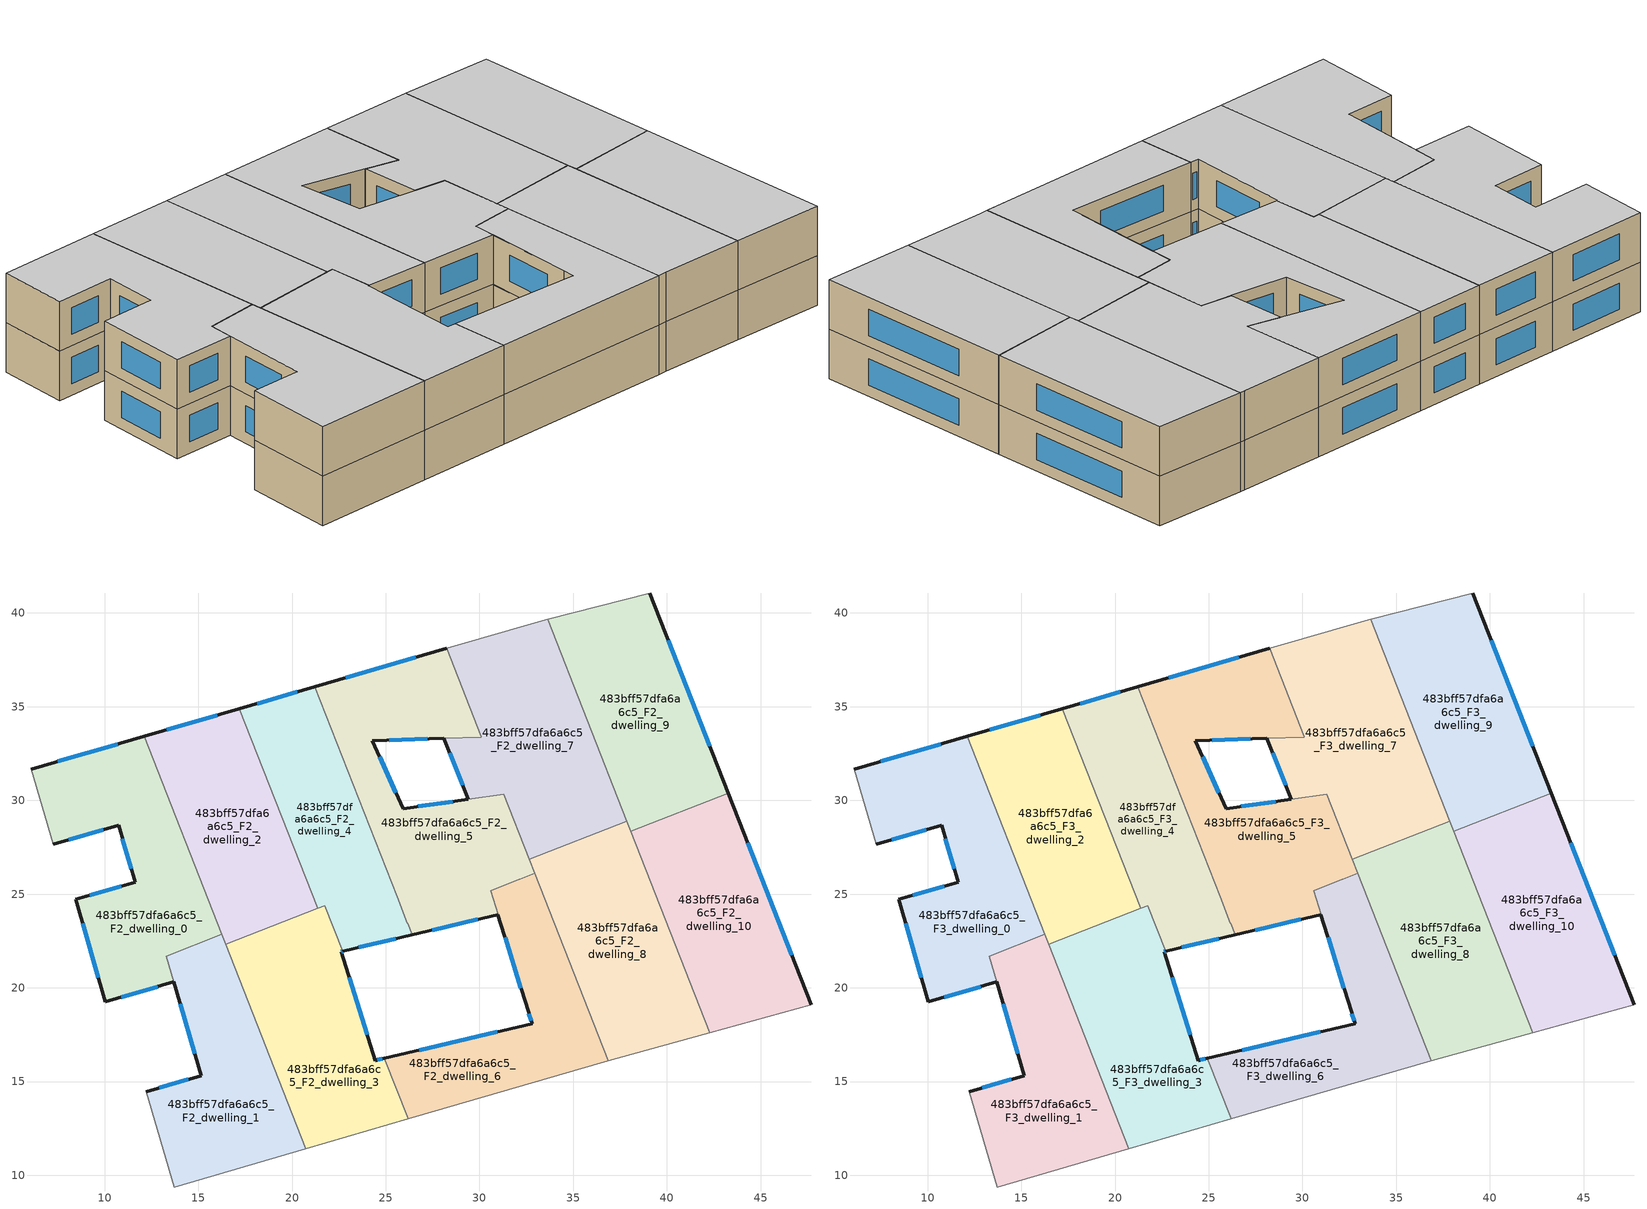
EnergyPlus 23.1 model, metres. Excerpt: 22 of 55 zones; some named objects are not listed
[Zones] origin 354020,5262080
483bff57dfa6a6c5_F2_dwelling_0
 floor to 483bff57dfa6a6c5_F1_dwelling_0 (EU_floor_Construction): 12.11,33.42 16.25,22.86 13.28,21.7 13.69,20.32 10.04,19.26 8.45,24.72 11.63,25.64 10.74,28.66 7.27,27.66 6.09,31.67 z6
 wall outside (EU_wall_Construction): 7.27,27.66 10.74,28.66 11.63,25.64 8.45,24.72 10.04,19.26 13.69,20.32 / 12.11,33.42 6.09,31.67 z6:9
 wall adiabatic (EU_wall_Construction): 6.09,31.67 7.27,27.66 z6:9
 wall to 483bff57dfa6a6c5_F2_dwelling_2 (EU_wall_Construction): 16.25,22.86 12.11,33.42 z6:9
 wall to 483bff57dfa6a6c5_F2_dwelling_1 (EU_wall_Construction): 13.29,21.7 16.25,22.86 / 13.69,20.32 13.28,21.7 z6:9
 window (EU_Window_Construction): 10.89,25.42 9.2,24.93 / 10.95,27.95 11.42,26.35 / 8.08,27.89 9.93,28.43 / 10.7,33.01 7.51,32.08 / 10.9,19.51 12.83,20.07 / 8.83,23.44 9.67,20.54 z6.7:8.3
483bff57dfa6a6c5_F2_dwelling_1
 floor to 483bff57dfa6a6c5_F1_dwelling_1 (EU_floor_Construction): 16.25,22.86 20.74,11.42 13.71,9.37 12.22,14.46 15.15,15.31 13.29,21.7 z6
 wall outside (EU_wall_Construction): 13.69,20.32 15.15,15.31 12.22,14.46 z6:9
 wall adiabatic (EU_wall_Construction): 12.22,14.46 13.71,9.37 20.74,11.42 z6:9
 wall to 483bff57dfa6a6c5_F2_dwelling_3 (EU_wall_Construction): 20.74,11.42 16.46,22.33 z6:9
 wall to 483bff57dfa6a6c5_F2_dwelling_2 (EU_wall_Construction): 16.46,22.33 16.25,22.86 z6:9
 window (EU_Window_Construction): 14.46,15.11 12.91,14.66 / 14.03,19.14 14.81,16.48 z6.7:8.3
483bff57dfa6a6c5_F2_dwelling_10
 floor to 483bff57dfa6a6c5_F1_dwelling_10 (EU_floor_Construction): 43.28,30.38 47.7,19.1 42.28,17.61 38.08,28.34 z6
 wall outside (EU_wall_Construction): 47.7,19.1 43.28,30.38 z6:9
 wall to 483bff57dfa6a6c5_F2_dwelling_9 (EU_wall_Construction): 43.28,30.38 38.08,28.34 z6:9
 wall adiabatic (EU_wall_Construction): 42.28,17.61 47.7,19.1 z6:9
 wall to 483bff57dfa6a6c5_F2_dwelling_8 (EU_wall_Construction): 38.08,28.34 42.28,17.61 z6:9
 window (EU_Window_Construction): 46.66,21.75 44.32,27.73 z6.7:8.3
483bff57dfa6a6c5_F2_dwelling_2
 floor to 483bff57dfa6a6c5_F1_dwelling_2 (EU_floor_Construction): 17.19,34.89 21.36,24.25 16.46,22.33 12.11,33.42 z6
 wall outside (EU_wall_Construction): 17.19,34.89 12.11,33.42 z6:9
 wall to 483bff57dfa6a6c5_F2_dwelling_4 (EU_wall_Construction): 21.36,24.25 17.19,34.89 z6:9
 wall to 483bff57dfa6a6c5_F2_dwelling_3 (EU_wall_Construction): 16.46,22.33 21.36,24.25 z6:9
 window (EU_Window_Construction): 16,34.55 13.31,33.77 z6.7:8.3
483bff57dfa6a6c5_F2_dwelling_3
 floor to 483bff57dfa6a6c5_F1_dwelling_3 (EU_floor_Construction): 22.7,21.95 22.62,21.93 24.43,16.12 24.93,16.24 26.2,13 20.74,11.42 16.46,22.33 21.74,24.39 z6
 wall outside (EU_wall_Construction): 24.93,16.24 24.43,16.12 22.62,21.93 22.7,21.95 z6:9
 wall to 483bff57dfa6a6c5_F2_dwelling_6 (EU_wall_Construction): 26.2,13 24.93,16.24 z6:9
 wall adiabatic (EU_wall_Construction): 20.74,11.42 26.2,13 z6:9
 wall to 483bff57dfa6a6c5_F2_dwelling_4 (EU_wall_Construction): 22.7,21.95 21.74,24.39 21.37,24.25 z6:9
 window (EU_Window_Construction): 24.82,16.21 24.55,16.15 / 22.64,21.93 22.68,21.94 / 24.01,17.49 23.05,20.56 z6.7:8.3
483bff57dfa6a6c5_F2_dwelling_4
 floor to 483bff57dfa6a6c5_F1_dwelling_4 (EU_floor_Construction): 21.22,36.06 26.16,23.44 26.41,22.83 22.7,21.95 21.74,24.39 21.36,24.25 17.19,34.89 z6
 wall outside (EU_wall_Construction): 22.7,21.95 26.41,22.83 / 21.22,36.06 17.19,34.89 z6:9
 wall to 483bff57dfa6a6c5_F2_dwelling_5 (EU_wall_Construction): 26.41,22.83 26.16,23.44 25.61,24.85 / 25.61,24.86 21.22,36.06 z6:9
 window (EU_Window_Construction): 23.57,22.15 25.53,22.62 / 20.27,35.79 18.14,35.17 z6.7:8.3
483bff57dfa6a6c5_F2_dwelling_5
 floor to 483bff57dfa6a6c5_F1_dwelling_5 (EU_floor_Construction): 28.25,38.11 30.1,33.38 28.1,33.31 24.29,33.18 25.93,29.56 29.4,30.05 31.3,30.32 32.96,26.11 32.13,25.78 30.59,25.18 32.59,18.79 30.99,23.91 26.41,22.83 26.16,23.44 25.61,24.85 21.22,36.06 z6
 wall outside (EU_wall_Construction): 28.25,38.11 21.22,36.06 / 29.4,30.05 25.93,29.56 24.29,33.18 28.1,33.31 / 26.41,22.83 30.99,23.91 32.59,18.79 z6:9
 wall to 483bff57dfa6a6c5_F2_dwelling_7 (EU_wall_Construction): 28.1,33.31 30.11,33.38 / 31.3,30.32 29.41,30.05 / 30.1,33.38 28.25,38.11 / 32.66,26.86 31.31,30.32 z6:9
 wall to 483bff57dfa6a6c5_F2_dwelling_6 (EU_wall_Construction): 32.14,25.79 32.96,26.11 / 32.59,18.79 30.59,25.18 32.13,25.78 z6:9
 wall to 483bff57dfa6a6c5_F2_dwelling_8 (EU_wall_Construction): 32.96,26.11 32.66,26.86 z6:9
 window (EU_Window_Construction): 26.6,37.63 22.87,36.54 / 25.18,33.21 27.2,33.28 / 25.54,30.41 24.67,32.33 / 28.59,29.94 26.75,29.68 / 31.37,22.71 32.22,19.99 / 27.48,23.08 29.91,23.66 z6.7:8.3
483bff57dfa6a6c5_F2_dwelling_6
 floor to 483bff57dfa6a6c5_F1_dwelling_6 (EU_floor_Construction): 32.96,26.11 36.88,16.11 26.2,13 24.93,16.24 32.81,18.09 30.59,25.18 32.14,25.79 z6
 wall outside (EU_wall_Construction): 32.59,18.79 32.81,18.09 24.93,16.24 z6:9
 wall adiabatic (EU_wall_Construction): 26.2,13 36.88,16.11 z6:9
 wall to 483bff57dfa6a6c5_F2_dwelling_8 (EU_wall_Construction): 36.88,16.11 32.96,26.11 z6:9
 window (EU_Window_Construction): 30.96,17.66 26.78,16.67 / 32.64,18.62 32.76,18.26 z6.7:8.3
483bff57dfa6a6c5_F2_dwelling_7
 floor to 483bff57dfa6a6c5_F1_dwelling_7 (EU_floor_Construction): 33.64,39.66 37.86,28.89 32.66,26.86 31.3,30.32 29.41,30.05 28.1,33.31 30.11,33.38 28.25,38.11 33.34,39.59 z6
 wall outside (EU_wall_Construction): 28.1,33.31 29.41,30.05 z6:9
 wall adiabatic (EU_wall_Construction): 33.64,39.66 33.34,39.59 28.25,38.11 z6:9
 wall to 483bff57dfa6a6c5_F2_dwelling_8 (EU_wall_Construction): 32.66,26.86 37.86,28.89 z6:9
 wall to 483bff57dfa6a6c5_F2_dwelling_9 (EU_wall_Construction): 37.86,28.89 33.64,39.66 z6:9
 window (EU_Window_Construction): 28.41,32.55 29.1,30.82 z6.7:8.3
483bff57dfa6a6c5_F2_dwelling_8
 floor to 483bff57dfa6a6c5_F1_dwelling_8 (EU_floor_Construction): 37.86,28.89 42.28,17.61 37.35,16.25 36.88,16.11 32.66,26.86 z6
 wall adiabatic (EU_wall_Construction): 36.88,16.11 37.35,16.25 42.28,17.61 z6:9
 wall to 483bff57dfa6a6c5_F2_dwelling_9 (EU_wall_Construction): 38.08,28.34 37.86,28.89 z6:9
483bff57dfa6a6c5_F2_dwelling_9
 floor to 483bff57dfa6a6c5_F1_dwelling_9 (EU_floor_Construction): 39.1,41.07 43.28,30.38 38.08,28.34 33.64,39.66 z6
 wall outside (EU_wall_Construction): 43.28,30.38 39.1,41.07 z6:9
 wall adiabatic (EU_wall_Construction): 39.1,41.07 33.64,39.66 z6:9
 window (EU_Window_Construction): 42.3,32.89 40.08,38.56 z6.7:8.3
483bff57dfa6a6c5_F3_dwelling_0
 floor to 483bff57dfa6a6c5_F2_dwelling_0 (EU_floor_Construction): 12.11,33.42 16.25,22.86 13.28,21.7 13.69,20.32 10.04,19.26 8.45,24.72 11.63,25.64 10.74,28.66 7.27,27.66 6.09,31.67 z9
 wall outside (EU_wall_Construction): 7.27,27.66 10.74,28.66 11.63,25.64 8.45,24.72 10.04,19.26 13.69,20.32 / 12.11,33.42 6.09,31.67 z9:12
 wall adiabatic (EU_wall_Construction): 6.09,31.67 7.27,27.66 z9:12
 wall to 483bff57dfa6a6c5_F3_dwelling_2 (EU_wall_Construction): 16.25,22.86 12.11,33.42 z9:12
 wall to 483bff57dfa6a6c5_F3_dwelling_1 (EU_wall_Construction): 13.29,21.7 16.25,22.86 / 13.69,20.32 13.28,21.7 z9:12
 window (EU_Window_Construction): 10.89,25.42 9.2,24.93 / 10.95,27.95 11.42,26.35 / 8.08,27.89 9.93,28.43 / 10.7,33.01 7.51,32.08 / 10.9,19.51 12.83,20.07 / 8.83,23.44 9.67,20.54 z9.7:11.3
 ceiling to 483bff57dfa6a6c5_F4_dwelling_0 (EU_floor_Construction): 13.69,20.32 13.28,21.7 16.25,22.86 12.11,33.42 6.09,31.67 7.27,27.66 10.74,28.66 11.63,25.64 8.45,24.72 10.04,19.26 z12
483bff57dfa6a6c5_F3_dwelling_1
 floor to 483bff57dfa6a6c5_F2_dwelling_1 (EU_floor_Construction): 16.25,22.86 20.74,11.42 13.71,9.37 12.22,14.46 15.15,15.31 13.29,21.7 z9
 wall outside (EU_wall_Construction): 13.69,20.32 15.15,15.31 12.22,14.46 z9:12
 wall adiabatic (EU_wall_Construction): 12.22,14.46 13.71,9.37 20.74,11.42 z9:12
 wall to 483bff57dfa6a6c5_F3_dwelling_3 (EU_wall_Construction): 20.74,11.42 16.46,22.33 z9:12
 wall to 483bff57dfa6a6c5_F3_dwelling_2 (EU_wall_Construction): 16.46,22.33 16.25,22.86 z9:12
 window (EU_Window_Construction): 14.46,15.11 12.91,14.66 / 14.03,19.14 14.81,16.48 z9.7:11.3
 ceiling to 483bff57dfa6a6c5_F4_dwelling_1 (EU_floor_Construction): 20.74,11.42 16.25,22.86 13.29,21.7 15.15,15.31 12.22,14.46 13.71,9.37 z12
483bff57dfa6a6c5_F3_dwelling_10
 floor to 483bff57dfa6a6c5_F2_dwelling_10 (EU_floor_Construction): 43.28,30.38 47.7,19.1 42.28,17.61 38.08,28.34 z9
 wall outside (EU_wall_Construction): 47.7,19.1 43.28,30.38 z9:12
 wall to 483bff57dfa6a6c5_F3_dwelling_9 (EU_wall_Construction): 43.28,30.38 38.08,28.34 z9:12
 wall adiabatic (EU_wall_Construction): 42.28,17.61 47.7,19.1 z9:12
 wall to 483bff57dfa6a6c5_F3_dwelling_8 (EU_wall_Construction): 38.08,28.34 42.28,17.61 z9:12
 window (EU_Window_Construction): 46.66,21.75 44.32,27.73 z9.7:11.3
 ceiling to 483bff57dfa6a6c5_F4_dwelling_10 (EU_floor_Construction): 47.7,19.1 43.28,30.38 38.08,28.34 42.28,17.61 z12
483bff57dfa6a6c5_F3_dwelling_2
 floor to 483bff57dfa6a6c5_F2_dwelling_2 (EU_floor_Construction): 17.19,34.89 21.36,24.25 16.46,22.33 12.11,33.42 z9
 wall outside (EU_wall_Construction): 17.19,34.89 12.11,33.42 z9:12
 wall to 483bff57dfa6a6c5_F3_dwelling_4 (EU_wall_Construction): 21.36,24.25 17.19,34.89 z9:12
 wall to 483bff57dfa6a6c5_F3_dwelling_3 (EU_wall_Construction): 16.46,22.33 21.36,24.25 z9:12
 window (EU_Window_Construction): 16,34.55 13.31,33.77 z9.7:11.3
 ceiling to 483bff57dfa6a6c5_F4_dwelling_2 (EU_floor_Construction): 21.36,24.25 17.19,34.89 12.11,33.42 16.46,22.33 z12
483bff57dfa6a6c5_F3_dwelling_3
 floor to 483bff57dfa6a6c5_F2_dwelling_3 (EU_floor_Construction): 22.7,21.95 22.62,21.93 24.43,16.12 24.93,16.24 26.2,13 20.74,11.42 16.46,22.33 21.74,24.39 z9
 wall outside (EU_wall_Construction): 24.93,16.24 24.43,16.12 22.62,21.93 22.7,21.95 z9:12
 wall to 483bff57dfa6a6c5_F3_dwelling_6 (EU_wall_Construction): 26.2,13 24.93,16.24 z9:12
 wall adiabatic (EU_wall_Construction): 20.74,11.42 26.2,13 z9:12
 wall to 483bff57dfa6a6c5_F3_dwelling_4 (EU_wall_Construction): 22.7,21.95 21.74,24.39 21.37,24.25 z9:12
 window (EU_Window_Construction): 24.82,16.21 24.55,16.15 / 22.64,21.93 22.68,21.94 / 24.01,17.49 23.05,20.56 z9.7:11.3
 ceiling to 483bff57dfa6a6c5_F4_dwelling_3 (EU_floor_Construction): 26.2,13 24.93,16.24 24.43,16.12 22.62,21.93 22.7,21.95 21.74,24.39 16.46,22.33 20.74,11.42 z12
483bff57dfa6a6c5_F3_dwelling_4
 floor to 483bff57dfa6a6c5_F2_dwelling_4 (EU_floor_Construction): 21.22,36.06 26.16,23.44 26.41,22.83 22.7,21.95 21.74,24.39 21.36,24.25 17.19,34.89 z9
 wall outside (EU_wall_Construction): 22.7,21.95 26.41,22.83 / 21.22,36.06 17.19,34.89 z9:12
 wall to 483bff57dfa6a6c5_F3_dwelling_5 (EU_wall_Construction): 26.41,22.83 26.16,23.44 25.61,24.85 / 25.61,24.86 21.22,36.06 z9:12
 window (EU_Window_Construction): 23.57,22.15 25.53,22.62 / 20.27,35.79 18.14,35.17 z9.7:11.3
 ceiling to 483bff57dfa6a6c5_F4_dwelling_4 (EU_floor_Construction): 26.41,22.83 26.16,23.44 21.22,36.06 17.19,34.89 21.36,24.25 21.74,24.39 22.7,21.95 z12
483bff57dfa6a6c5_F3_dwelling_5
 floor to 483bff57dfa6a6c5_F2_dwelling_5 (EU_floor_Construction): 28.25,38.11 30.1,33.38 28.1,33.31 24.29,33.18 25.93,29.56 29.4,30.05 31.3,30.32 32.96,26.11 32.13,25.78 30.59,25.18 32.59,18.79 30.99,23.91 26.41,22.83 26.16,23.44 25.61,24.85 21.22,36.06 z9
 wall outside (EU_wall_Construction): 28.25,38.11 21.22,36.06 / 29.4,30.05 25.93,29.56 24.29,33.18 28.1,33.31 / 26.41,22.83 30.99,23.91 32.59,18.79 z9:12
 wall to 483bff57dfa6a6c5_F3_dwelling_7 (EU_wall_Construction): 28.1,33.31 30.11,33.38 / 31.3,30.32 29.41,30.05 / 30.1,33.38 28.25,38.11 / 32.66,26.86 31.31,30.32 z9:12
 wall to 483bff57dfa6a6c5_F3_dwelling_6 (EU_wall_Construction): 32.14,25.79 32.96,26.11 / 32.59,18.79 30.59,25.18 32.13,25.78 z9:12
 wall to 483bff57dfa6a6c5_F3_dwelling_8 (EU_wall_Construction): 32.96,26.11 32.66,26.86 z9:12
 window (EU_Window_Construction): 26.6,37.63 22.87,36.54 / 25.18,33.21 27.2,33.28 / 25.54,30.41 24.67,32.33 / 28.59,29.94 26.75,29.68 / 31.37,22.71 32.22,19.99 / 27.48,23.08 29.91,23.66 z9.7:11.3
 ceiling to 483bff57dfa6a6c5_F4_dwelling_5 (EU_floor_Construction): 32.59,18.79 30.59,25.18 32.13,25.78 32.96,26.11 31.3,30.32 29.4,30.05 25.93,29.56 24.29,33.18 28.1,33.31 30.1,33.38 28.25,38.11 21.22,36.06 25.61,24.85 26.16,23.44 26.41,22.83 30.99,23.91 z12
483bff57dfa6a6c5_F3_dwelling_6
 floor to 483bff57dfa6a6c5_F2_dwelling_6 (EU_floor_Construction): 32.96,26.11 36.88,16.11 26.2,13 24.93,16.24 32.81,18.09 30.59,25.18 32.14,25.79 z9
 wall outside (EU_wall_Construction): 32.59,18.79 32.81,18.09 24.93,16.24 z9:12
 wall adiabatic (EU_wall_Construction): 26.2,13 36.88,16.11 z9:12
 wall to 483bff57dfa6a6c5_F3_dwelling_8 (EU_wall_Construction): 36.88,16.11 32.96,26.11 z9:12
 window (EU_Window_Construction): 30.96,17.66 26.78,16.67 / 32.64,18.62 32.76,18.26 z9.7:11.3
 ceiling to 483bff57dfa6a6c5_F4_dwelling_6 (EU_floor_Construction): 36.88,16.11 32.96,26.11 32.14,25.79 30.59,25.18 32.81,18.09 24.93,16.24 26.2,13 z12
483bff57dfa6a6c5_F3_dwelling_7
 floor to 483bff57dfa6a6c5_F2_dwelling_7 (EU_floor_Construction): 33.64,39.66 37.86,28.89 32.66,26.86 31.3,30.32 29.41,30.05 28.1,33.31 30.11,33.38 28.25,38.11 33.34,39.59 z9
 wall outside (EU_wall_Construction): 28.1,33.31 29.41,30.05 z9:12
 wall adiabatic (EU_wall_Construction): 33.64,39.66 33.34,39.59 28.25,38.11 z9:12
 wall to 483bff57dfa6a6c5_F3_dwelling_8 (EU_wall_Construction): 32.66,26.86 37.86,28.89 z9:12
 wall to 483bff57dfa6a6c5_F3_dwelling_9 (EU_wall_Construction): 37.86,28.89 33.64,39.66 z9:12
 window (EU_Window_Construction): 28.41,32.55 29.1,30.82 z9.7:11.3
 ceiling to 483bff57dfa6a6c5_F4_dwelling_7 (EU_floor_Construction): 37.86,28.89 33.64,39.66 33.34,39.59 28.25,38.11 30.11,33.38 28.1,33.31 29.41,30.05 31.3,30.32 32.66,26.86 z12
483bff57dfa6a6c5_F3_dwelling_8
 floor to 483bff57dfa6a6c5_F2_dwelling_8 (EU_floor_Construction): 37.86,28.89 42.28,17.61 37.35,16.25 36.88,16.11 32.66,26.86 z9
 wall adiabatic (EU_wall_Construction): 36.88,16.11 37.35,16.25 42.28,17.61 z9:12
 wall to 483bff57dfa6a6c5_F3_dwelling_9 (EU_wall_Construction): 38.08,28.34 37.86,28.89 z9:12
 ceiling to 483bff57dfa6a6c5_F4_dwelling_8 (EU_floor_Construction): 42.28,17.61 37.86,28.89 32.66,26.86 36.88,16.11 37.35,16.25 z12
483bff57dfa6a6c5_F3_dwelling_9
 floor to 483bff57dfa6a6c5_F2_dwelling_9 (EU_floor_Construction): 39.1,41.07 43.28,30.38 38.08,28.34 33.64,39.66 z9
 wall outside (EU_wall_Construction): 43.28,30.38 39.1,41.07 z9:12
 wall adiabatic (EU_wall_Construction): 39.1,41.07 33.64,39.66 z9:12
 window (EU_Window_Construction): 42.3,32.89 40.08,38.56 z9.7:11.3
 ceiling to 483bff57dfa6a6c5_F4_dwelling_9 (EU_floor_Construction): 43.28,30.38 39.1,41.07 33.64,39.66 38.08,28.34 z12
[Building]
EU S2 Campaign: North Axis=0; Terrain=City; Solar Distribution=FullExterior
[Site:Location]
Budapest.Ferenc.Liszt.Intl.AP: Latitude=47.437; Longitude=19.256; Time Zone=1; Elevation=185
[SizingPeriod:WeatherFileDays]
AnnualSizingPeriod: Begin Month=1; Begin Day of Month=1; End Month=12; End Day of Month=31; Day of Week for Start Day=Monday; Use Weather File Daylight Saving Period=No; Use Weather File Rain and Snow Indicators=No
[MATERIAL]
EU_InternalMass_Material: Roughness=MediumRough; Thickness=0.1; Conductivity=1; Density=1800; Specific Heat=900; Thermal Absorptance=0.9; Solar Absorptance=0.7; Visible Absorptance=0.7
[MATERIAL:NOMASS] Roughness=MediumRough; Thermal Absorptance=0.9; Solar Absorptance=0.7; Visible Absorptance=0.7
Name | Thermal Resistance
EU_wall_NoMass | 0.832559
EU_floor_NoMass | 0.872794
[WINDOWMATERIAL:SIMPLEGLAZINGSYSTEM]
EU_Window_SimpleGlazing: UFactor=2.79869; Solar Heat Gain Coefficient=0.75; Visible Transmittance=0.75
[CONSTRUCTION]
EU_wall_Construction: EU_wall_NoMass
EU_floor_Construction: EU_floor_NoMass
EU_Window_Construction: EU_Window_SimpleGlazing
EU_InternalMass_Construction: EU_InternalMass_Material
[ZONE] Type=1; Multiplier=1; Ceiling Height=autocalculate; Floor Area=autocalculate; Part of Total Floor Area=Yes
Name | Volume
483bff57dfa6a6c5_F2_dwelling_0; 483bff57dfa6a6c5_F3_dwelling_0 | 212.525
483bff57dfa6a6c5_F2_dwelling_1; 483bff57dfa6a6c5_F3_dwelling_1 | 183.768
483bff57dfa6a6c5_F2_dwelling_10; 483bff57dfa6a6c5_F3_dwelling_10 | 198.172
483bff57dfa6a6c5_F2_dwelling_2; 483bff57dfa6a6c5_F3_dwelling_2 | 184.477
483bff57dfa6a6c5_F2_dwelling_3; 483bff57dfa6a6c5_F3_dwelling_3 | 198.164
483bff57dfa6a6c5_F2_dwelling_4; 483bff57dfa6a6c5_F3_dwelling_4 | 173.555
483bff57dfa6a6c5_F2_dwelling_5; 483bff57dfa6a6c5_F3_dwelling_5 | 245.476
483bff57dfa6a6c5_F2_dwelling_6; 483bff57dfa6a6c5_F3_dwelling_6 | 169.984
483bff57dfa6a6c5_F2_dwelling_7; 483bff57dfa6a6c5_F3_dwelling_7 | 217.276
483bff57dfa6a6c5_F2_dwelling_8; 483bff57dfa6a6c5_F3_dwelling_8 | 198.185
483bff57dfa6a6c5_F2_dwelling_9; 483bff57dfa6a6c5_F3_dwelling_9 | 198.156
[INTERNALMASS] Construction=EU_InternalMass_Construction
Name | Zone or ZoneList | Surface Area
483bff57dfa6a6c5_F2_dwelling_0_EU_InternalMass | 483bff57dfa6a6c5_F2_dwelling_0 | 70.8409
483bff57dfa6a6c5_F2_dwelling_1_EU_InternalMass | 483bff57dfa6a6c5_F2_dwelling_1 | 61.2694
483bff57dfa6a6c5_F2_dwelling_2_EU_InternalMass | 483bff57dfa6a6c5_F2_dwelling_2 | 61.4913
483bff57dfa6a6c5_F2_dwelling_3_EU_InternalMass | 483bff57dfa6a6c5_F2_dwelling_3 | 66.056
483bff57dfa6a6c5_F2_dwelling_4_EU_InternalMass | 483bff57dfa6a6c5_F2_dwelling_4 | 57.8794
483bff57dfa6a6c5_F2_dwelling_5_EU_InternalMass | 483bff57dfa6a6c5_F2_dwelling_5 | 81.8267
483bff57dfa6a6c5_F2_dwelling_6_EU_InternalMass | 483bff57dfa6a6c5_F2_dwelling_6 | 56.6608
483bff57dfa6a6c5_F2_dwelling_7_EU_InternalMass | 483bff57dfa6a6c5_F2_dwelling_7 | 72.4258
483bff57dfa6a6c5_F2_dwelling_8_EU_InternalMass | 483bff57dfa6a6c5_F2_dwelling_8 | 66.0613
483bff57dfa6a6c5_F2_dwelling_9_EU_InternalMass | 483bff57dfa6a6c5_F2_dwelling_9 | 66.0512
483bff57dfa6a6c5_F2_dwelling_10_EU_InternalMass | 483bff57dfa6a6c5_F2_dwelling_10 | 66.0562
483bff57dfa6a6c5_F3_dwelling_0_EU_InternalMass | 483bff57dfa6a6c5_F3_dwelling_0 | 70.8409
483bff57dfa6a6c5_F3_dwelling_1_EU_InternalMass | 483bff57dfa6a6c5_F3_dwelling_1 | 61.2694
483bff57dfa6a6c5_F3_dwelling_2_EU_InternalMass | 483bff57dfa6a6c5_F3_dwelling_2 | 61.4913
483bff57dfa6a6c5_F3_dwelling_3_EU_InternalMass | 483bff57dfa6a6c5_F3_dwelling_3 | 66.056
483bff57dfa6a6c5_F3_dwelling_4_EU_InternalMass | 483bff57dfa6a6c5_F3_dwelling_4 | 57.8794
483bff57dfa6a6c5_F3_dwelling_5_EU_InternalMass | 483bff57dfa6a6c5_F3_dwelling_5 | 81.8267
483bff57dfa6a6c5_F3_dwelling_6_EU_InternalMass | 483bff57dfa6a6c5_F3_dwelling_6 | 56.6608
483bff57dfa6a6c5_F3_dwelling_7_EU_InternalMass | 483bff57dfa6a6c5_F3_dwelling_7 | 72.4258
483bff57dfa6a6c5_F3_dwelling_8_EU_InternalMass | 483bff57dfa6a6c5_F3_dwelling_8 | 66.0613
483bff57dfa6a6c5_F3_dwelling_9_EU_InternalMass | 483bff57dfa6a6c5_F3_dwelling_9 | 66.0512
483bff57dfa6a6c5_F3_dwelling_10_EU_InternalMass | 483bff57dfa6a6c5_F3_dwelling_10 | 66.0562
[OTHEREQUIPMENT] Fuel Type=Electricity; Design Level Calculation Method=Watts/Area; Power per Zone Floor Area=1; Fraction Latent=0; Fraction Radiant=0; Fraction Lost=0; Carbon Dioxide Generation Rate=0; EndUse Subcategory=EU_Step8_InternalGains
Name | Zone or ZoneList or Space or SpaceList | Schedule
EU_Step8_InternalGain_483bff57dfa6a6c5_F2_dwelling_0_f000 | 483bff57dfa6a6c5_F2_dwelling_0 | EU_Step8_GainSchedule_483bff57dfa6a6c5_F2_dwelling_0_f000
EU_Step8_InternalGain_483bff57dfa6a6c5_F2_dwelling_1_f000 | 483bff57dfa6a6c5_F2_dwelling_1 | EU_Step8_GainSchedule_483bff57dfa6a6c5_F2_dwelling_1_f000
EU_Step8_InternalGain_483bff57dfa6a6c5_F2_dwelling_2_f000 | 483bff57dfa6a6c5_F2_dwelling_2 | EU_Step8_GainSchedule_483bff57dfa6a6c5_F2_dwelling_2_f000
EU_Step8_InternalGain_483bff57dfa6a6c5_F2_dwelling_3_f000 | 483bff57dfa6a6c5_F2_dwelling_3 | EU_Step8_GainSchedule_483bff57dfa6a6c5_F2_dwelling_3_f000
EU_Step8_InternalGain_483bff57dfa6a6c5_F2_dwelling_4_f000 | 483bff57dfa6a6c5_F2_dwelling_4 | EU_Step8_GainSchedule_483bff57dfa6a6c5_F2_dwelling_4_f000
EU_Step8_InternalGain_483bff57dfa6a6c5_F2_dwelling_5_f000 | 483bff57dfa6a6c5_F2_dwelling_5 | EU_Step8_GainSchedule_483bff57dfa6a6c5_F2_dwelling_5_f000
EU_Step8_InternalGain_483bff57dfa6a6c5_F2_dwelling_6_f000 | 483bff57dfa6a6c5_F2_dwelling_6 | EU_Step8_GainSchedule_483bff57dfa6a6c5_F2_dwelling_6_f000
EU_Step8_InternalGain_483bff57dfa6a6c5_F2_dwelling_7_f000 | 483bff57dfa6a6c5_F2_dwelling_7 | EU_Step8_GainSchedule_483bff57dfa6a6c5_F2_dwelling_7_f000
EU_Step8_InternalGain_483bff57dfa6a6c5_F2_dwelling_8_f000 | 483bff57dfa6a6c5_F2_dwelling_8 | EU_Step8_GainSchedule_483bff57dfa6a6c5_F2_dwelling_8_f000
EU_Step8_InternalGain_483bff57dfa6a6c5_F2_dwelling_9_f000 | 483bff57dfa6a6c5_F2_dwelling_9 | EU_Step8_GainSchedule_483bff57dfa6a6c5_F2_dwelling_9_f000
EU_Step8_InternalGain_483bff57dfa6a6c5_F2_dwelling_10_f000 | 483bff57dfa6a6c5_F2_dwelling_10 | EU_Step8_GainSchedule_483bff57dfa6a6c5_F2_dwelling_10_f000
EU_Step8_InternalGain_483bff57dfa6a6c5_F3_dwelling_0_f000 | 483bff57dfa6a6c5_F3_dwelling_0 | EU_Step8_GainSchedule_483bff57dfa6a6c5_F3_dwelling_0_f000
EU_Step8_InternalGain_483bff57dfa6a6c5_F3_dwelling_1_f000 | 483bff57dfa6a6c5_F3_dwelling_1 | EU_Step8_GainSchedule_483bff57dfa6a6c5_F3_dwelling_1_f000
EU_Step8_InternalGain_483bff57dfa6a6c5_F3_dwelling_2_f000 | 483bff57dfa6a6c5_F3_dwelling_2 | EU_Step8_GainSchedule_483bff57dfa6a6c5_F3_dwelling_2_f000
EU_Step8_InternalGain_483bff57dfa6a6c5_F3_dwelling_3_f000 | 483bff57dfa6a6c5_F3_dwelling_3 | EU_Step8_GainSchedule_483bff57dfa6a6c5_F3_dwelling_3_f000
EU_Step8_InternalGain_483bff57dfa6a6c5_F3_dwelling_4_f000 | 483bff57dfa6a6c5_F3_dwelling_4 | EU_Step8_GainSchedule_483bff57dfa6a6c5_F3_dwelling_4_f000
EU_Step8_InternalGain_483bff57dfa6a6c5_F3_dwelling_5_f000 | 483bff57dfa6a6c5_F3_dwelling_5 | EU_Step8_GainSchedule_483bff57dfa6a6c5_F3_dwelling_5_f000
EU_Step8_InternalGain_483bff57dfa6a6c5_F3_dwelling_6_f000 | 483bff57dfa6a6c5_F3_dwelling_6 | EU_Step8_GainSchedule_483bff57dfa6a6c5_F3_dwelling_6_f000
EU_Step8_InternalGain_483bff57dfa6a6c5_F3_dwelling_7_f000 | 483bff57dfa6a6c5_F3_dwelling_7 | EU_Step8_GainSchedule_483bff57dfa6a6c5_F3_dwelling_7_f000
EU_Step8_InternalGain_483bff57dfa6a6c5_F3_dwelling_8_f000 | 483bff57dfa6a6c5_F3_dwelling_8 | EU_Step8_GainSchedule_483bff57dfa6a6c5_F3_dwelling_8_f000
EU_Step8_InternalGain_483bff57dfa6a6c5_F3_dwelling_9_f000 | 483bff57dfa6a6c5_F3_dwelling_9 | EU_Step8_GainSchedule_483bff57dfa6a6c5_F3_dwelling_9_f000
EU_Step8_InternalGain_483bff57dfa6a6c5_F3_dwelling_10_f000 | 483bff57dfa6a6c5_F3_dwelling_10 | EU_Step8_GainSchedule_483bff57dfa6a6c5_F3_dwelling_10_f000
[ZONEVENTILATION:DESIGNFLOWRATE] Schedule=EU_AlwaysOn; Design Flow Rate Calculation Method=AirChanges/Hour; Air Changes per Hour=0.475469; Ventilation Type=Natural; Fan Pressure Rise=0; Fan Total Efficiency=1; Constant Term Coefficient=1; Temperature Term Coefficient=0; Velocity Term Coefficient=0; Velocity Squared Term Coefficient=0; Minimum Indoor Temperature=-100; Maximum Indoor Temperature=100; Delta Temperature=-100; Minimum Outdoor Temperature=-100; Maximum Outdoor Temperature=100; Maximum Wind Speed=40
Name | Zone or ZoneList or Space or SpaceList
EU_ConstantAir_483bff57dfa6a6c5_F2_dwelling_0 | 483bff57dfa6a6c5_F2_dwelling_0
EU_ConstantAir_483bff57dfa6a6c5_F2_dwelling_1 | 483bff57dfa6a6c5_F2_dwelling_1
EU_ConstantAir_483bff57dfa6a6c5_F2_dwelling_2 | 483bff57dfa6a6c5_F2_dwelling_2
EU_ConstantAir_483bff57dfa6a6c5_F2_dwelling_3 | 483bff57dfa6a6c5_F2_dwelling_3
EU_ConstantAir_483bff57dfa6a6c5_F2_dwelling_4 | 483bff57dfa6a6c5_F2_dwelling_4
EU_ConstantAir_483bff57dfa6a6c5_F2_dwelling_5 | 483bff57dfa6a6c5_F2_dwelling_5
EU_ConstantAir_483bff57dfa6a6c5_F2_dwelling_6 | 483bff57dfa6a6c5_F2_dwelling_6
EU_ConstantAir_483bff57dfa6a6c5_F2_dwelling_7 | 483bff57dfa6a6c5_F2_dwelling_7
EU_ConstantAir_483bff57dfa6a6c5_F2_dwelling_8 | 483bff57dfa6a6c5_F2_dwelling_8
EU_ConstantAir_483bff57dfa6a6c5_F2_dwelling_9 | 483bff57dfa6a6c5_F2_dwelling_9
EU_ConstantAir_483bff57dfa6a6c5_F2_dwelling_10 | 483bff57dfa6a6c5_F2_dwelling_10
EU_ConstantAir_483bff57dfa6a6c5_F3_dwelling_0 | 483bff57dfa6a6c5_F3_dwelling_0
EU_ConstantAir_483bff57dfa6a6c5_F3_dwelling_1 | 483bff57dfa6a6c5_F3_dwelling_1
EU_ConstantAir_483bff57dfa6a6c5_F3_dwelling_2 | 483bff57dfa6a6c5_F3_dwelling_2
EU_ConstantAir_483bff57dfa6a6c5_F3_dwelling_3 | 483bff57dfa6a6c5_F3_dwelling_3
EU_ConstantAir_483bff57dfa6a6c5_F3_dwelling_4 | 483bff57dfa6a6c5_F3_dwelling_4
EU_ConstantAir_483bff57dfa6a6c5_F3_dwelling_5 | 483bff57dfa6a6c5_F3_dwelling_5
EU_ConstantAir_483bff57dfa6a6c5_F3_dwelling_6 | 483bff57dfa6a6c5_F3_dwelling_6
EU_ConstantAir_483bff57dfa6a6c5_F3_dwelling_7 | 483bff57dfa6a6c5_F3_dwelling_7
EU_ConstantAir_483bff57dfa6a6c5_F3_dwelling_8 | 483bff57dfa6a6c5_F3_dwelling_8
EU_ConstantAir_483bff57dfa6a6c5_F3_dwelling_9 | 483bff57dfa6a6c5_F3_dwelling_9
EU_ConstantAir_483bff57dfa6a6c5_F3_dwelling_10 | 483bff57dfa6a6c5_F3_dwelling_10
[HVACTEMPLATE:ZONE:IDEALLOADSAIRSYSTEM] System Availability Schedule=EU_AlwaysOn; Maximum Heating Supply Air Temperature=50; Minimum Cooling Supply Air Temperature=13; Maximum Heating Supply Air Humidity Ratio=0.0156; Minimum Cooling Supply Air Humidity Ratio=0.0077; Heating Limit=NoLimit; Cooling Limit=NoLimit; Heating Availability Schedule=EU_AlwaysOn; Cooling Availability Schedule=EU_CoolingOff; Dehumidification Control Type=ConstantSensibleHeatRatio; Cooling Sensible Heat Ratio=0.7; Dehumidification Setpoint=60; Humidification Control Type=None; Humidification Setpoint=30; Outdoor Air Method=None; Outdoor Air Flow Rate per Person=0.00944; Outdoor Air Flow Rate per Zone Floor Area=0; Outdoor Air Flow Rate per Zone=0; Demand Controlled Ventilation Type=None; Outdoor Air Economizer Type=NoEconomizer; Heat Recovery Type=None; Sensible Heat Recovery Effectiveness=0.7; Latent Heat Recovery Effectiveness=0.65
Name | Template Thermostat
483bff57dfa6a6c5_F2_dwelling_0 | EU_HeatOnly_483bff57dfa6a6c5_F2_dwelling_0
483bff57dfa6a6c5_F2_dwelling_1 | EU_HeatOnly_483bff57dfa6a6c5_F2_dwelling_1
483bff57dfa6a6c5_F2_dwelling_2 | EU_HeatOnly_483bff57dfa6a6c5_F2_dwelling_2
483bff57dfa6a6c5_F2_dwelling_3 | EU_HeatOnly_483bff57dfa6a6c5_F2_dwelling_3
483bff57dfa6a6c5_F2_dwelling_4 | EU_HeatOnly_483bff57dfa6a6c5_F2_dwelling_4
483bff57dfa6a6c5_F2_dwelling_5 | EU_HeatOnly_483bff57dfa6a6c5_F2_dwelling_5
483bff57dfa6a6c5_F2_dwelling_6 | EU_HeatOnly_483bff57dfa6a6c5_F2_dwelling_6
483bff57dfa6a6c5_F2_dwelling_7 | EU_HeatOnly_483bff57dfa6a6c5_F2_dwelling_7
483bff57dfa6a6c5_F2_dwelling_8 | EU_HeatOnly_483bff57dfa6a6c5_F2_dwelling_8
483bff57dfa6a6c5_F2_dwelling_9 | EU_HeatOnly_483bff57dfa6a6c5_F2_dwelling_9
483bff57dfa6a6c5_F2_dwelling_10 | EU_HeatOnly_483bff57dfa6a6c5_F2_dwelling_10
483bff57dfa6a6c5_F3_dwelling_0 | EU_HeatOnly_483bff57dfa6a6c5_F3_dwelling_0
483bff57dfa6a6c5_F3_dwelling_1 | EU_HeatOnly_483bff57dfa6a6c5_F3_dwelling_1
483bff57dfa6a6c5_F3_dwelling_2 | EU_HeatOnly_483bff57dfa6a6c5_F3_dwelling_2
483bff57dfa6a6c5_F3_dwelling_3 | EU_HeatOnly_483bff57dfa6a6c5_F3_dwelling_3
483bff57dfa6a6c5_F3_dwelling_4 | EU_HeatOnly_483bff57dfa6a6c5_F3_dwelling_4
483bff57dfa6a6c5_F3_dwelling_5 | EU_HeatOnly_483bff57dfa6a6c5_F3_dwelling_5
483bff57dfa6a6c5_F3_dwelling_6 | EU_HeatOnly_483bff57dfa6a6c5_F3_dwelling_6
483bff57dfa6a6c5_F3_dwelling_7 | EU_HeatOnly_483bff57dfa6a6c5_F3_dwelling_7
483bff57dfa6a6c5_F3_dwelling_8 | EU_HeatOnly_483bff57dfa6a6c5_F3_dwelling_8
483bff57dfa6a6c5_F3_dwelling_9 | EU_HeatOnly_483bff57dfa6a6c5_F3_dwelling_9
483bff57dfa6a6c5_F3_dwelling_10 | EU_HeatOnly_483bff57dfa6a6c5_F3_dwelling_10
[SIZING:ZONE] Zone Cooling Design Supply Air Temperature Input Method=SupplyAirTemperature; Zone Cooling Design Supply Air Temperature=13; Zone Heating Design Supply Air Temperature Input Method=SupplyAirTemperature; Zone Heating Design Supply Air Temperature=50; Zone Cooling Design Supply Air Humidity Ratio=0.008; Zone Heating Design Supply Air Humidity Ratio=0.008; Cooling Design Air Flow Method=DesignDay; Cooling Design Air Flow Rate=0; Cooling Minimum Air Flow per Zone Floor Area=0.000762; Cooling Minimum Air Flow=0; Cooling Minimum Air Flow Fraction=0.2; Heating Design Air Flow Method=DesignDay; Heating Design Air Flow Rate=0; Heating Maximum Air Flow per Zone Floor Area=0.002032; Heating Maximum Air Flow=0.141576; Heating Maximum Air Flow Fraction=0.3; Account for Dedicated Outdoor Air System=No; Dedicated Outdoor Air System Control Strategy=NeutralSupplyAir; Dedicated Outdoor Air Low Setpoint Temperature for Design=autosize; Dedicated Outdoor Air High Setpoint Temperature for Design=autosize; Zone Load Sizing Method=Sensible Load Only No Latent Load; Zone Latent Cooling Design Supply Air Humidity Ratio Input Method=HumidityRatioDifference; Zone Cooling Design Supply Air Humidity Ratio Difference=0.005; Zone Latent Heating Design Supply Air Humidity Ratio Input Method=HumidityRatioDifference; Zone Humidification Design Supply Air Humidity Ratio Difference=0.005
483bff57dfa6a6c5_F2_dwelling_0; 483bff57dfa6a6c5_F2_dwelling_1; 483bff57dfa6a6c5_F2_dwelling_2; 483bff57dfa6a6c5_F2_dwelling_3; 483bff57dfa6a6c5_F2_dwelling_4; 483bff57dfa6a6c5_F2_dwelling_5; 483bff57dfa6a6c5_F2_dwelling_6; 483bff57dfa6a6c5_F2_dwelling_7; 483bff57dfa6a6c5_F2_dwelling_8; 483bff57dfa6a6c5_F2_dwelling_9; 483bff57dfa6a6c5_F2_dwelling_10; 483bff57dfa6a6c5_F3_dwelling_0; 483bff57dfa6a6c5_F3_dwelling_1; 483bff57dfa6a6c5_F3_dwelling_2; 483bff57dfa6a6c5_F3_dwelling_3; 483bff57dfa6a6c5_F3_dwelling_4; 483bff57dfa6a6c5_F3_dwelling_5; 483bff57dfa6a6c5_F3_dwelling_6; 483bff57dfa6a6c5_F3_dwelling_7; 483bff57dfa6a6c5_F3_dwelling_8; 483bff57dfa6a6c5_F3_dwelling_9; 483bff57dfa6a6c5_F3_dwelling_10
[SCHEDULE:CONSTANT]
Name | Hourly Value
EU_AlwaysOn | 1
EU_CoolingOff | 0
[SCHEDULE:FILE] Column Number=1; Rows to Skip at Top=0; Number of Hours of Data=8760; Column Separator=Comma; Interpolate to Timestep=No; Minutes per Item=60; Adjust Schedule for Daylight Savings=Yes
Name | File
EU_Step8_GainSchedule_483bff57dfa6a6c5_F2_dwelling_0_f000 | ../../schedules/483bff57dfa6a6c5/483bff57dfa6a6c5_F2_dwelling_0_f000_gain.csv
EU_Step8_GainSchedule_483bff57dfa6a6c5_F2_dwelling_1_f000 | ../../schedules/483bff57dfa6a6c5/483bff57dfa6a6c5_F2_dwelling_1_f000_gain.csv
EU_Step8_GainSchedule_483bff57dfa6a6c5_F2_dwelling_2_f000 | ../../schedules/483bff57dfa6a6c5/483bff57dfa6a6c5_F2_dwelling_2_f000_gain.csv
EU_Step8_GainSchedule_483bff57dfa6a6c5_F2_dwelling_3_f000 | ../../schedules/483bff57dfa6a6c5/483bff57dfa6a6c5_F2_dwelling_3_f000_gain.csv
EU_Step8_GainSchedule_483bff57dfa6a6c5_F2_dwelling_4_f000 | ../../schedules/483bff57dfa6a6c5/483bff57dfa6a6c5_F2_dwelling_4_f000_gain.csv
EU_Step8_GainSchedule_483bff57dfa6a6c5_F2_dwelling_5_f000 | ../../schedules/483bff57dfa6a6c5/483bff57dfa6a6c5_F2_dwelling_5_f000_gain.csv
EU_Step8_GainSchedule_483bff57dfa6a6c5_F2_dwelling_6_f000 | ../../schedules/483bff57dfa6a6c5/483bff57dfa6a6c5_F2_dwelling_6_f000_gain.csv
EU_Step8_GainSchedule_483bff57dfa6a6c5_F2_dwelling_7_f000 | ../../schedules/483bff57dfa6a6c5/483bff57dfa6a6c5_F2_dwelling_7_f000_gain.csv
EU_Step8_GainSchedule_483bff57dfa6a6c5_F2_dwelling_8_f000 | ../../schedules/483bff57dfa6a6c5/483bff57dfa6a6c5_F2_dwelling_8_f000_gain.csv
EU_Step8_GainSchedule_483bff57dfa6a6c5_F2_dwelling_9_f000 | ../../schedules/483bff57dfa6a6c5/483bff57dfa6a6c5_F2_dwelling_9_f000_gain.csv
EU_Step8_GainSchedule_483bff57dfa6a6c5_F2_dwelling_10_f000 | ../../schedules/483bff57dfa6a6c5/483bff57dfa6a6c5_F2_dwelling_10_f000_gain.csv
EU_Step8_GainSchedule_483bff57dfa6a6c5_F3_dwelling_0_f000 | ../../schedules/483bff57dfa6a6c5/483bff57dfa6a6c5_F3_dwelling_0_f000_gain.csv
EU_Step8_GainSchedule_483bff57dfa6a6c5_F3_dwelling_1_f000 | ../../schedules/483bff57dfa6a6c5/483bff57dfa6a6c5_F3_dwelling_1_f000_gain.csv
EU_Step8_GainSchedule_483bff57dfa6a6c5_F3_dwelling_2_f000 | ../../schedules/483bff57dfa6a6c5/483bff57dfa6a6c5_F3_dwelling_2_f000_gain.csv
EU_Step8_GainSchedule_483bff57dfa6a6c5_F3_dwelling_3_f000 | ../../schedules/483bff57dfa6a6c5/483bff57dfa6a6c5_F3_dwelling_3_f000_gain.csv
EU_Step8_GainSchedule_483bff57dfa6a6c5_F3_dwelling_4_f000 | ../../schedules/483bff57dfa6a6c5/483bff57dfa6a6c5_F3_dwelling_4_f000_gain.csv
EU_Step8_GainSchedule_483bff57dfa6a6c5_F3_dwelling_5_f000 | ../../schedules/483bff57dfa6a6c5/483bff57dfa6a6c5_F3_dwelling_5_f000_gain.csv
EU_Step8_GainSchedule_483bff57dfa6a6c5_F3_dwelling_6_f000 | ../../schedules/483bff57dfa6a6c5/483bff57dfa6a6c5_F3_dwelling_6_f000_gain.csv
EU_Step8_GainSchedule_483bff57dfa6a6c5_F3_dwelling_7_f000 | ../../schedules/483bff57dfa6a6c5/483bff57dfa6a6c5_F3_dwelling_7_f000_gain.csv
EU_Step8_GainSchedule_483bff57dfa6a6c5_F3_dwelling_8_f000 | ../../schedules/483bff57dfa6a6c5/483bff57dfa6a6c5_F3_dwelling_8_f000_gain.csv
EU_Step8_GainSchedule_483bff57dfa6a6c5_F3_dwelling_9_f000 | ../../schedules/483bff57dfa6a6c5/483bff57dfa6a6c5_F3_dwelling_9_f000_gain.csv
EU_Step8_GainSchedule_483bff57dfa6a6c5_F3_dwelling_10_f000 | ../../schedules/483bff57dfa6a6c5/483bff57dfa6a6c5_F3_dwelling_10_f000_gain.csv
